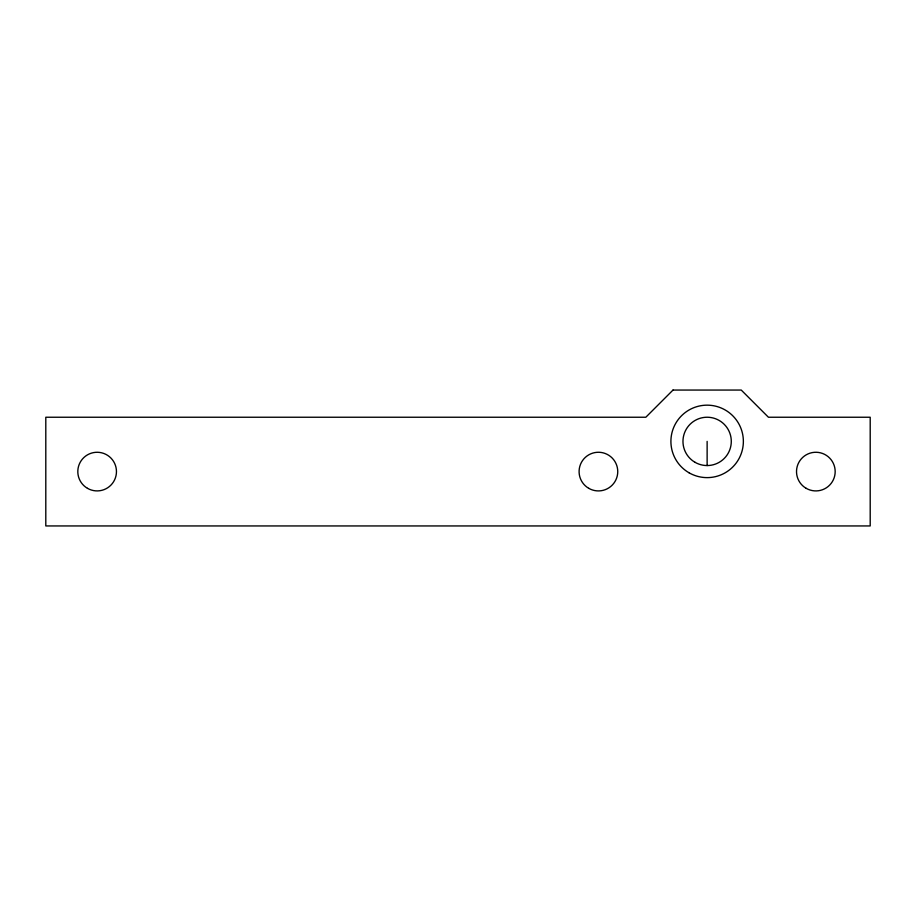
<?xml version="1.0" encoding="UTF-8"?>
<svg xmlns="http://www.w3.org/2000/svg" width="916" height="916" viewBox="0 0 916 916"><rect width="100%" height="100%" fill="white"/><g stroke="black" fill="none" stroke-linecap="round" stroke-linejoin="round"><path stroke-width="1.37" d="M707.129 441.386L707.129 465.546M673.008 390.056L645.826 417.238L45.8 417.238L45.8 525.944L870.2 525.944L870.2 417.238L768.432 417.238L741.25 390.056L673.008 390.056M695.049 462.317A24.16 24.16 0 0 0 731.289 441.386A24.16 24.16 0 0 0 695.049 420.467A24.16 24.16 0 0 0 695.049 462.317M689.015 472.77A36.239 36.239 0 0 0 743.368 441.386A36.239 36.239 0 0 0 689.015 410.013A36.239 36.239 0 0 0 689.015 472.77M806.183 488.331A19.328 19.328 0 0 0 835.174 471.591A19.328 19.328 0 0 0 806.183 454.851A19.328 19.328 0 0 0 806.183 488.331M588.759 488.331A19.328 19.328 0 0 0 617.75 471.591A19.328 19.328 0 0 0 588.759 454.851A19.328 19.328 0 0 0 588.759 488.331M87.478 488.331A19.328 19.328 0 0 0 116.458 471.591A19.328 19.328 0 0 0 87.478 454.851A19.328 19.328 0 0 0 87.478 488.331"/></g></svg>
